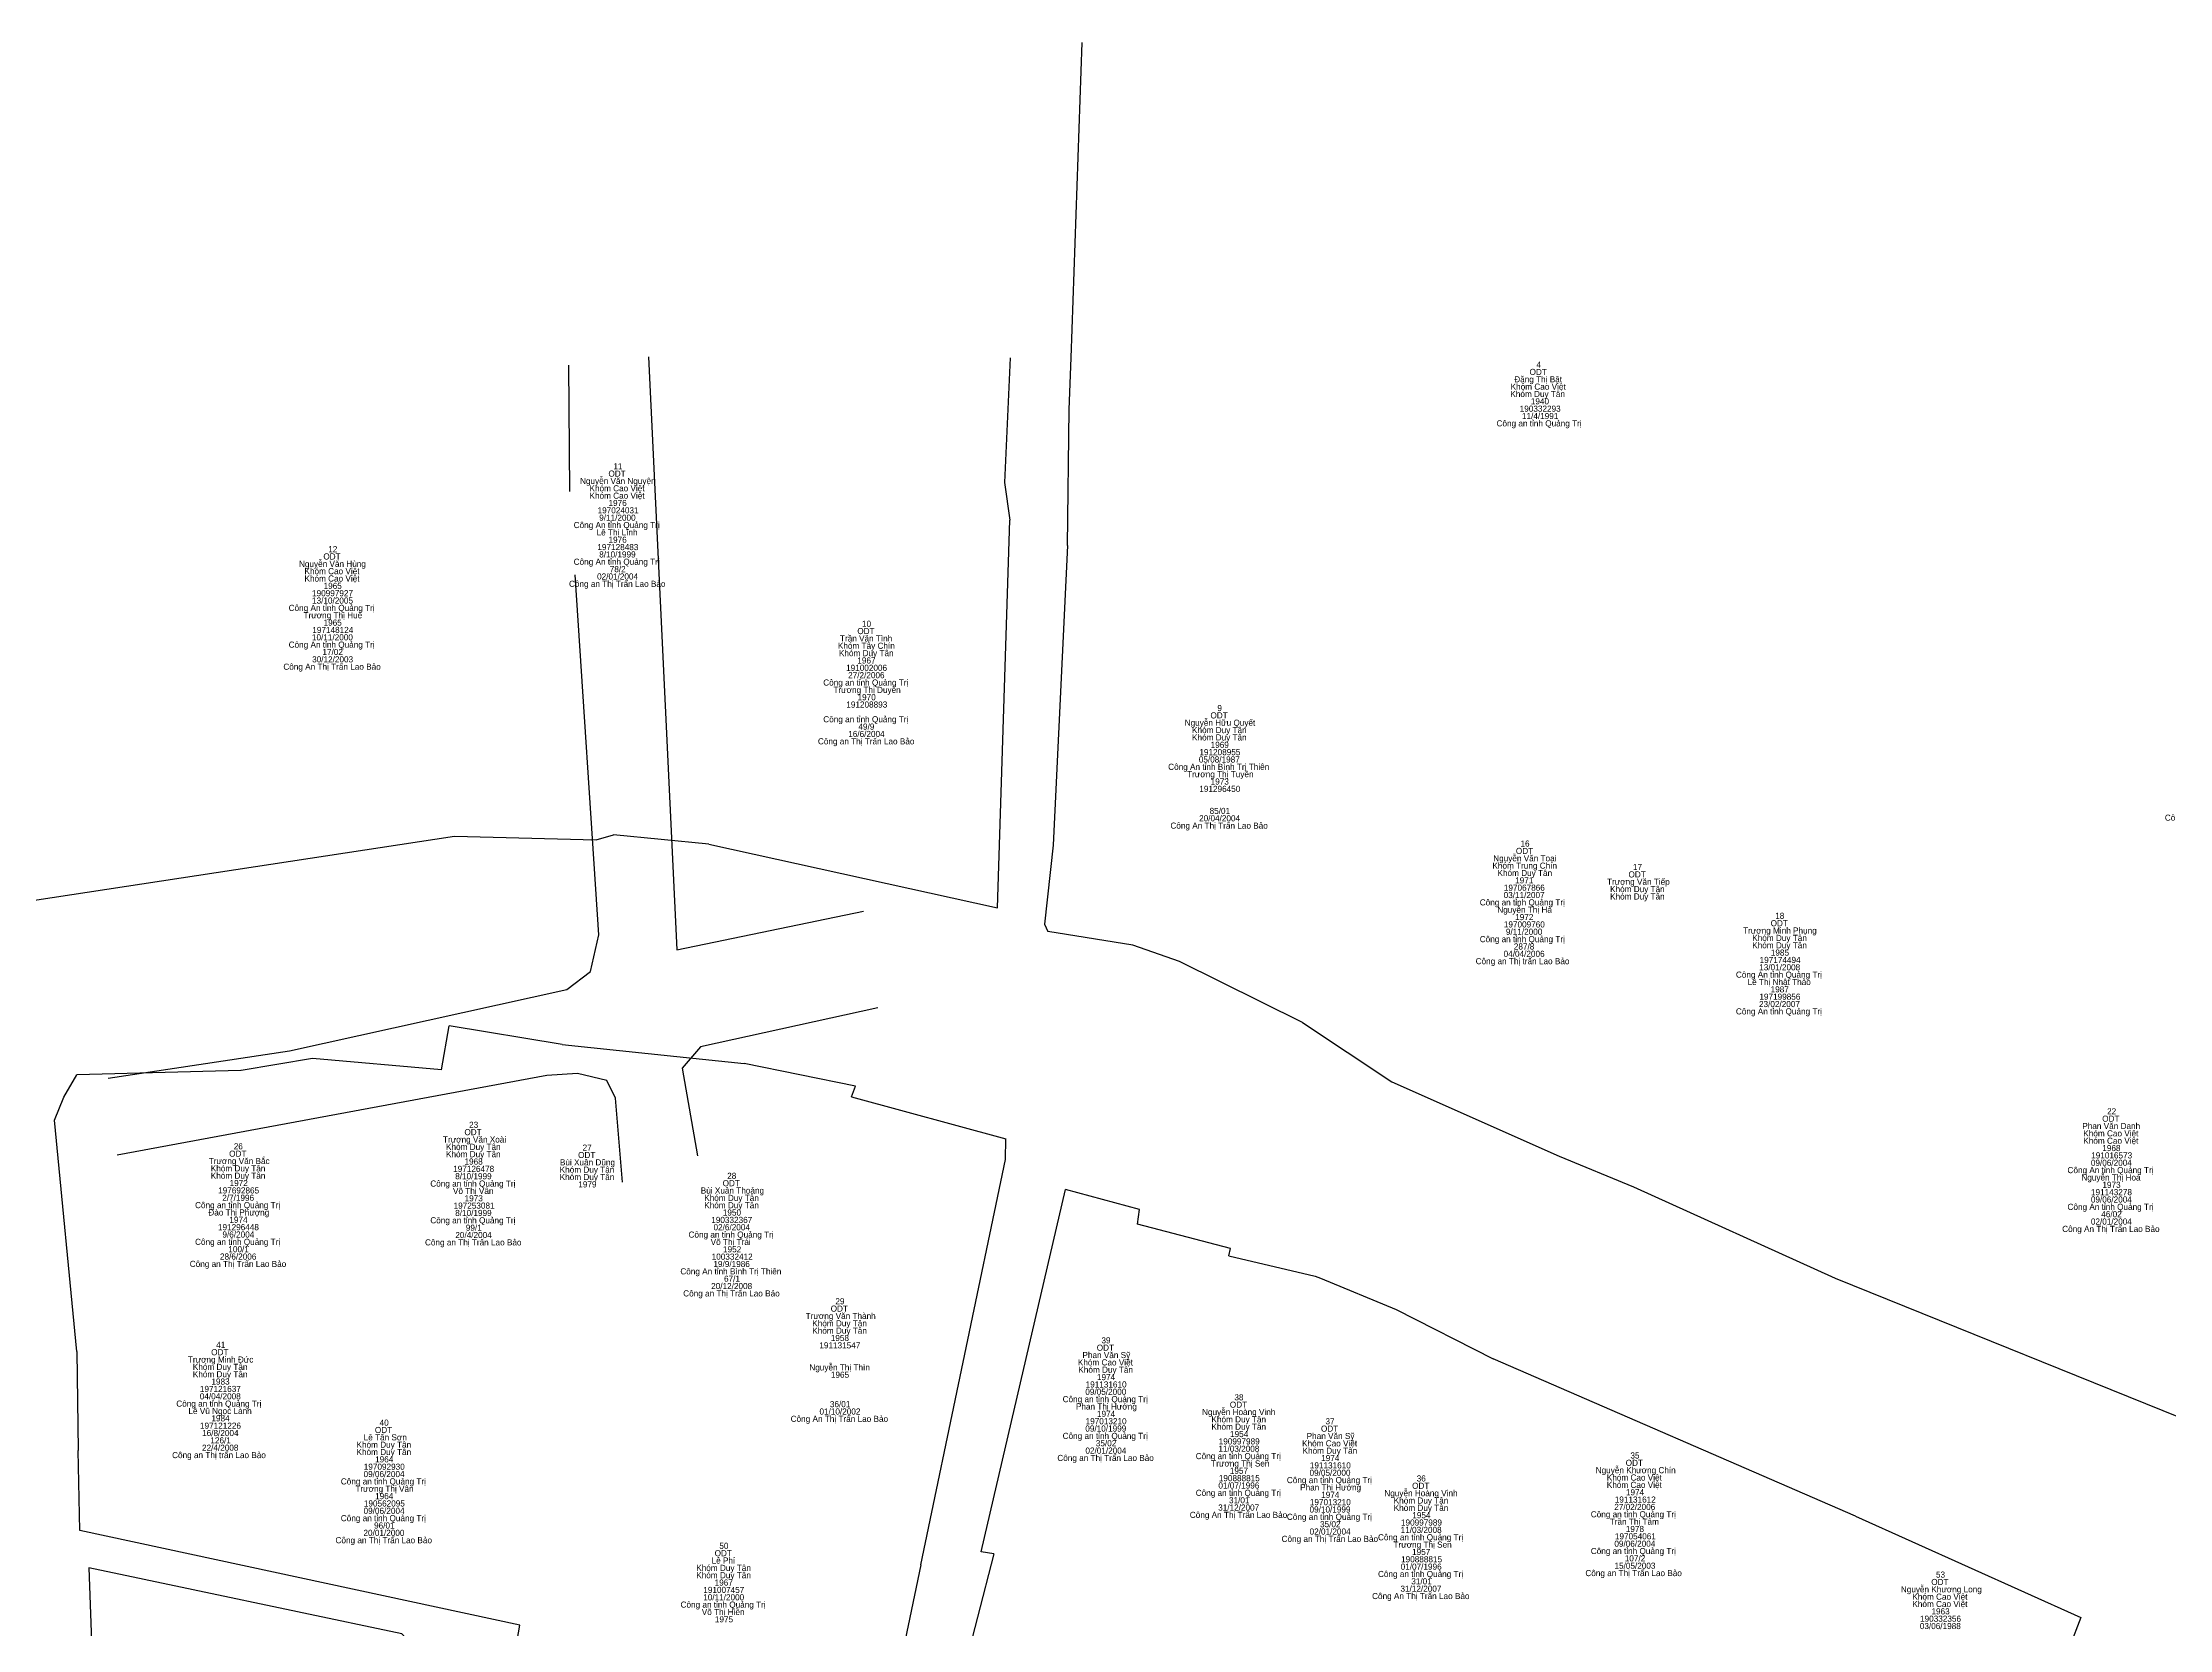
# Model space of a CAD drawing. Extents: x 535932 to 536577, y 1836990 to 1837547.
# Drawn here: x 536156.8 to 536365.2, y 1837375.4 to 1837530.9 of the extents above; entities that cross this region are included whole.
import ezdxf

# ---------------------------------------------------------------- set-up
doc = ezdxf.new("R2010")
doc.units = 0
doc.layers.add('Level 1', color=7, linetype='Continuous')
doc.layers.add('Level 23', color=7, linetype='Continuous')

msp = doc.modelspace()

# ---------------------------------------------------------------- linework, layer by layer
at = {"layer": 'Level 23'}
for p, q in [((536257.6, 1837500), (536258.68, 1837530.9)), ((536251.63, 1837500), (536251.07, 1837487.79)), ((536208.48, 1837486.93), (536208.39, 1837499.3)), ((536251.07, 1837487.79), (536251.61, 1837484.09)), ((536250.4, 1837446.12), (536251.61, 1837484.09)), ((536211.34, 1837443.47), (536209.02, 1837478.75)), ((536143.05, 1837444.88), (536197.2, 1837453.16)), ((536222.11, 1837452.35), (536212.77, 1837453.28)), ((536222.11, 1837452.35), (536250.4, 1837446.12)), ((536210.53, 1837439.88), (536211.34, 1837443.47)), ((536208.19, 1837438.13), (536210.53, 1837439.88)), ((536181.01, 1837432.13), (536208.19, 1837438.13)), ((536280.27, 1837434.88), (536289.03, 1837429.08)), ((536195.9, 1837430.25), (536196.67, 1837434.57)), ((536207.73, 1837432.75), (536196.67, 1837434.57)), ((536163.25, 1837429.43), (536181.01, 1837432.13)), ((536183.27, 1837431.37), (536176.28, 1837430.18)), ((536195.9, 1837430.25), (536183.27, 1837431.37)), ((536207.73, 1837432.75), (536218.97, 1837431.57)), ((536218.97, 1837431.57), (536225.56, 1837430.88)), ((536176.27, 1837430.18), (536160.19, 1837429.77)), ((536176.28, 1837430.18), (536176.27, 1837430.18)), ((536289.03, 1837429.08), (536305.42, 1837421.79)), ((536236.1, 1837427.6), (536251.22, 1837423.49)), ((536305.42, 1837421.79), (536312.72, 1837418.78)), ((536312.72, 1837418.78), (536332.49, 1837409.83)), ((536282.06, 1837409.83), (536289.45, 1837406.76)), ((536332.49, 1837409.83), (536376.73, 1837391.96)), ((536289.45, 1837406.76), (536298.95, 1837401.93)), ((536160.18, 1837402.67), (536160.31, 1837392.95)), ((536334.46, 1837386.51), (536298.95, 1837401.93)), ((536334.46, 1837386.51), (536356.56, 1837376.6)), ((536356.56, 1837376.6), (536351.78, 1837364.2))]:
    msp.add_line(p, q, dxfattribs=at)
for points in [[(536216.19, 1837500.1), (536218.99, 1837442), (536237.25, 1837445.81)], [(536257.27, 1837481.63), (536257.42, 1837494.96), (536257.6, 1837500)], [(536257.27, 1837481.63), (536255.84, 1837452.28), (536254.99, 1837444.51), (536255.33, 1837443.79)], [(536197.2, 1837453.16), (536211.06, 1837452.79), (536212.77, 1837453.28)], [(536280.27, 1837434.88), (536268.23, 1837440.88), (536263.65, 1837442.47), (536255.33, 1837443.79)], [(536238.67, 1837436.32), (536221.29, 1837432.5), (536219.49, 1837430.43), (536221, 1837421.84)], [(536236.1, 1837427.6), (536236.47, 1837428.64), (536225.56, 1837430.88)], [(536160.18, 1837402.67), (536157.98, 1837425.31), (536158.91, 1837427.56), (536160.19, 1837429.77)], [(536213.66, 1837419.24), (536212.97, 1837427.47), (536212.13, 1837429.21), (536209.23, 1837429.88), (536206.25, 1837429.7), (536164.15, 1837421.89)], [(536242.87, 1837381.75), (536251.17, 1837421.47), (536251.22, 1837423.49)], [(536250.05, 1837382.83), (536248.81, 1837383.03), (536257.05, 1837418.53)], [(536273.06, 1837412.04), (536273.22, 1837412.76), (536264.12, 1837415.14), (536264.31, 1837416.58), (536257.05, 1837418.53)], [(536273.06, 1837412.04), (536281.52, 1837410.05), (536282.06, 1837409.83)], [(536203.58, 1837375.84), (536160.48, 1837385.12), (536160.31, 1837392.95)], [(536250.05, 1837382.83), (536245.24, 1837364.22), (536242.31, 1837350.8)], [(536192.87, 1837374.09), (536192.02, 1837375), (536161.35, 1837381.47), (536162.47, 1837350.86)], [(536242.87, 1837381.75), (536239.62, 1837366.11), (536203.32, 1837374.34), (536203.58, 1837375.84)]]:
    msp.add_lwpolyline(points, dxfattribs=at)

# ---------------------------------------------------------------- texts
at = {"layer": 'Level 1'}
for s, p in [('4', (536303.21, 1837499.05)), ('Khóm Cao Việt', (536300.68, 1837496.89)), ('Đặng Thị Bật', (536301.03, 1837497.61)), ('ODT', (536302.53, 1837498.33)), ('Khóm Duy Tân ', (536300.65, 1837496.17)), (' 190332293', (536301.34, 1837494.73)), (' 1940', (536302.43, 1837495.45)), (' Công an tỉnh Quảng Trị', (536299.07, 1837493.29)), (' 11/4/1991', (536301.56, 1837494.01)), ('11', (536212.76, 1837489.09)), ('Nguyễn Văn Nguyện', (536209.49, 1837487.65)), ('Khóm Cao Việt', (536210.42, 1837486.93)), ('ODT', (536212.27, 1837488.37)), ('Khóm Cao Việt', (536210.42, 1837486.21)), ('197024031', (536211.21, 1837484.77)), ('1976', (536212.28, 1837485.49)), ('Công An tỉnh Quảng Trị', (536208.87, 1837483.33)), ('Lê Thị Lĩnh', (536211.11, 1837482.61)), ('9/11/2000', (536211.37, 1837484.05)), ('ODT', (536184.34, 1837480.25)), ('12', (536184.82, 1837480.97)), ('197128483', (536211.19, 1837481.17)), ('8/10/1999', (536211.37, 1837480.45)), ('1976', (536212.28, 1837481.89)), ('Nguyễn Văn Hùng', (536181.95, 1837479.53)), ('Khóm Cao Việt', (536182.49, 1837478.81)), ('Khóm Cao Việt', (536182.49, 1837478.09)), ('Công An tỉnh Quảng Trị', (536208.87, 1837479.73)), ('02/01/2004', (536211.16, 1837478.29)), ('78/2', (536212.4, 1837479.01)), ('190997927', (536183.23, 1837476.65)), ('13/10/2005', (536183.23, 1837475.93)), ('1965', (536184.36, 1837477.37)), ('Công an Thị Trấn Lao Bảo', (536208.41, 1837477.57)), ('Công An tỉnh Quảng Trị', (536180.94, 1837475.21)), ('Trương Thị Huê', (536182.4, 1837474.49)), ('10/11/2000', (536183.22, 1837472.33)), ('197148124', (536183.26, 1837473.05)), ('1965', (536184.36, 1837473.77)), ('Trần Văn Tình', (536234.96, 1837472.22)), ('ODT', (536236.66, 1837472.94)), ('10', (536237.12, 1837473.66)), ('Công An tỉnh Quảng Trị', (536180.94, 1837471.61)), ('30/12/2003', (536183.24, 1837470.17)), ('17/02', (536184.25, 1837470.89)), ('Khóm Tây Chín', (536234.76, 1837471.5)), ('Khóm Duy Tân', (536234.86, 1837470.78)), ('1967', (536236.66, 1837470.06)), ('Công An Thị Trấn Lao Bảo', (536180.42, 1837469.45)), ('Công an tỉnh Quảng Trị', (536233.32, 1837467.9)), ('191002006', (536235.56, 1837469.34)), ('27/2/2006', (536235.76, 1837468.62)), ('Trương Thị Duyên', (536234.32, 1837467.18)), ('191208893', (536235.58, 1837465.74)), ('1970', (536236.68, 1837466.46)), ('Công an tỉnh Quảng Trị', (536233.32, 1837464.3)), ('49/9', (536236.77, 1837463.58)), ('Nguyễn Hữu Quyết', (536268.74, 1837463.96)), ('ODT', (536271.26, 1837464.68)), ('9', (536271.94, 1837465.4)), ('Công an Thị Trấn Lao Bảo', (536232.8, 1837462.14)), ('16/6/2004', (536235.77, 1837462.86)), ('Khóm Duy Tân', (536269.46, 1837463.24)), ('Khóm Duy Tân', (536269.46, 1837462.52)), ('1969', (536271.28, 1837461.8)), ('Công An tỉnh Bình Trị Thiên', (536267.12, 1837459.64)), ('05/08/1987', (536270.12, 1837460.36)), ('191208955', (536270.18, 1837461.08)), ('Trương Thị Tuyền', (536268.98, 1837458.92)), ('191296450', (536270.17, 1837457.48)), ('1973', (536271.28, 1837458.2)), ('85/01', (536271.18, 1837455.32)), ('Công An Thị Trấn Lao Bảo', (536267.34, 1837453.88)), ('20/04/2004', (536270.15, 1837454.6)), ('Công An Thị Trấn Lao Bảo', (536364.78, 1837454.66)), ('ODT', (536301.19, 1837451.4)), ('16', (536301.64, 1837452.12)), ('Khóm Trung Chín', (536298.89, 1837449.96)), ('Nguyễn Văn Toại', (536298.97, 1837450.68)), ('Khóm Duy Tân', (536299.39, 1837449.24)), ('ODT', (536312.22, 1837449.1)), ('17', (536312.66, 1837449.82)), ('03/11/2007 ', (536299.99, 1837447.08)), ('197067866 ', (536300.01, 1837447.8)), ('1971 ', (536301.12, 1837448.52)), ('Trương Văn Tiếp', (536310.12, 1837448.38)), ('Khóm Duy Tân', (536310.42, 1837447.66)), ('Khóm Duy Tân', (536310.42, 1837446.94)), ('Công an tỉnh Quảng Trị  ', (536297.65, 1837446.36)), ('Nguyễn Thị Hà', (536299.37, 1837445.64)), ('1972 ', (536301.12, 1837444.92)), ('18', (536326.6, 1837445.04)), ('Công an tỉnh Quảng Trị  ', (536297.65, 1837442.76)), ('197009760 ', (536300.01, 1837444.2)), ('9/11/2000 ', (536300.21, 1837443.48)), ('Trương Minh Phụng', (536323.45, 1837443.6)), ('Khóm Duy Tân', (536324.35, 1837442.88)), ('ODT', (536326.15, 1837444.32)), ('Công an Thị trấn Lao Bảo  ', (536297.25, 1837440.6)), ('04/04/2006 ', (536299.99, 1837441.32)), ('287/8 ', (536300.99, 1837442.04)), ('Khóm Duy Tân', (536324.35, 1837442.16)), ('197174494', (536325.07, 1837440.72)), ('1985', (536326.17, 1837441.44)), ('Công An tỉnh Quảng Trị', (536322.75, 1837439.28)), ('Lê Thị Nhật Thảo', (536323.89, 1837438.56)), ('13/01/2008', (536325.03, 1837440)), ('23/02/2007', (536325.01, 1837436.4)), ('197199856', (536325.05, 1837437.12)), ('1987', (536326.15, 1837437.84)), ('Công An tỉnh Quảng Trị', (536322.75, 1837435.68)), ('ODT', (536198.16, 1837423.85)), ('23', (536198.62, 1837424.57)), ('Phan Văn Danh', (536356.69, 1837424.45)), ('ODT', (536358.64, 1837425.17)), ('22', (536359.12, 1837425.89)), ('26', (536175.56, 1837422.46)), ('Trương Văn Xoài', (536196.06, 1837423.13)), ('Khóm Duy Tân', (536196.36, 1837422.41)), ('27', (536209.74, 1837422.33)), ('Khóm Cao Việt', (536356.79, 1837423.73)), ('Khóm Cao Việt', (536356.79, 1837423.01)), ('1968', (536358.65, 1837422.29)), ('Trương Văn Bắc', (536173.11, 1837421.02)), ('Khóm Duy Tân', (536173.31, 1837420.3)), ('ODT', (536175.11, 1837421.74)), ('Khóm Duy Tân', (536196.36, 1837421.69)), ('197126478', (536197.06, 1837420.25)), ('1968', (536198.17, 1837420.97)), ('Khóm Duy Tân', (536207.5, 1837420.17)), ('Bùi Xuân Dũng', (536207.52, 1837420.89)), ('ODT', (536209.3, 1837421.61)), ('Công An tỉnh Quảng Trị', (536355.24, 1837420.13)), ('09/06/2004', (536357.53, 1837420.85)), ('191016573', (536357.56, 1837421.57)), ('Khóm Duy Tân', (536173.31, 1837419.58)), ('197692865', (536174.03, 1837418.14)), ('1972', (536175.15, 1837418.86)), ('Công an tỉnh Quảng Trị', (536194.82, 1837418.81)), ('Võ Thị Vân', (536197.04, 1837418.09)), ('8/10/1999', (536197.26, 1837419.53)), ('Khóm Duy Tân', (536207.5, 1837419.45)), ('1979', (536209.32, 1837418.73)), ('Bùi Xuân Thoảng', (536221.32, 1837418.13)), ('ODT', (536223.46, 1837418.85)), ('28', (536223.91, 1837419.57)), ('Nguyễn Thị Hoa', (536356.6, 1837419.41)), ('191143278', (536357.54, 1837417.97)), ('1973', (536358.66, 1837418.69)), ('Công an tỉnh Quảng Trị', (536171.77, 1837416.7)), ('Đào Thị Phượng', (536173.07, 1837415.98)), ('2/7/1996', (536174.43, 1837417.42)), ('197253081', (536197.1, 1837416.65)), ('8/10/1999', (536197.26, 1837415.93)), ('1973', (536198.18, 1837417.37)), ('Khóm Duy Tân', (536221.66, 1837417.41)), ('Khóm Duy Tân', (536221.66, 1837416.69)), ('1950', (536223.48, 1837415.97)), ('Công An tỉnh Quảng Trị', (536355.24, 1837416.53)), ('09/06/2004', (536357.53, 1837417.25)), ('46/02', (536358.55, 1837415.81)), ('191296448', (536174.01, 1837414.54)), ('9/6/2004', (536174.45, 1837413.82)), ('1974', (536175.13, 1837415.26)), ('Công an tỉnh Quảng Trị', (536194.82, 1837415.21)), ('20/4/2004', (536197.27, 1837413.77)), ('99/1', (536198.3, 1837414.49)), ('Công an tỉnh Quảng Trị', (536220.12, 1837413.81)), ('190332367', (536222.35, 1837415.25)), ('02/6/2004', (536222.57, 1837414.53)), ('Công An Thị Trấn Lao Bảo', (536354.72, 1837414.37)), ('02/01/2004', (536357.53, 1837415.09)), ('Công an tỉnh Quảng Trị', (536171.77, 1837413.1)), ('28/6/2006', (536174.21, 1837411.66)), ('100/1', (536175.03, 1837412.38)), ('Công an Thị Trấn Lao Bảo', (536194.3, 1837413.05)), ('Võ Thị Trái', (536222.29, 1837413.09)), ('100332412', (536222.39, 1837411.65)), ('1952', (536223.5, 1837412.37)), ('Công an Thị Trấn Lao Bảo', (536171.25, 1837410.94)), ('Công An tỉnh Bình Trị Thiên', (536219.32, 1837410.21)), ('19/9/1986', (536222.56, 1837410.93)), ('67/1', (536223.6, 1837409.49)), ('Công an Thị Trấn Lao Bảo', (536219.6, 1837408.05)), ('20/12/2008', (536222.34, 1837408.77)), ('29', (536234.51, 1837407.28)), ('Trương Văn Thành', (536231.6, 1837405.84)), ('Khóm Duy Tân', (536232.25, 1837405.12)), ('ODT', (536234.05, 1837406.56)), ('Khóm Duy Tân', (536232.25, 1837404.4)), ('1958', (536234.06, 1837403.68)), ('39', (536260.58, 1837403.45)), ('Trương Minh Đức', (536171.07, 1837401.57)), ('ODT', (536173.35, 1837402.29)), ('41', (536173.84, 1837403.01)), ('Nguyễn Thị Thìn', (536231.96, 1837400.8)), ('191131547', (536232.94, 1837402.96)), ('Khóm Cao Việt', (536258.27, 1837401.29)), ('Phan Văn Sỹ', (536258.72, 1837402.01)), ('ODT', (536260.12, 1837402.73)), ('Khóm Duy Tân', (536171.55, 1837400.85)), ('Khóm Duy Tân', (536171.55, 1837400.13)), ('1983', (536173.37, 1837399.41)), ('1965', (536234.07, 1837400.08)), ('Khóm Duy Tân', (536258.32, 1837400.57)), ('191131610', (536259.03, 1837399.13)), ('1974', (536260.14, 1837399.85)), ('Công an tỉnh Quảng Trị ', (536169.93, 1837397.25)), ('04/04/2008', (536172.23, 1837397.97)), ('197121637', (536172.24, 1837398.69)), ('36/01', (536233.97, 1837397.2)), ('Công an tỉnh Quảng Trị', (536256.78, 1837397.69)), ('Phan Thị Hướng', (536258.08, 1837396.97)), ('09/05/2000', (536259, 1837398.41)), ('ODT', (536273.16, 1837397.15)), ('38', (536273.61, 1837397.87)), ('Lê Vũ Ngọc Lành', (536171.12, 1837396.53)), ('197121226', (536172.25, 1837395.09)), ('1984', (536173.37, 1837395.81)), ('ODT', (536189.39, 1837394.67)), ('40', (536189.85, 1837395.39)), ('Công An Thị Trấn Lao Bảo', (536230.13, 1837395.76)), ('01/10/2002', (536232.95, 1837396.48)), ('09/10/1999', (536259, 1837394.81)), ('197013210', (536259.03, 1837395.53)), ('1974', (536260.14, 1837396.25)), ('Nguyễn Hoàng Vinh', (536270.44, 1837396.43)), ('Khóm Duy Tân', (536271.36, 1837395.71)), ('Khóm Duy Tân', (536271.36, 1837394.99)), ('ODT', (536282.09, 1837394.8)), ('37', (536282.53, 1837395.52)), ('22/4/2008', (536172.45, 1837392.93)), ('16/8/2004', (536172.46, 1837394.37)), ('126/1', (536173.27, 1837393.65)), ('Khóm Duy Tân', (536187.59, 1837393.23)), ('Lê Tấn Sơn', (536188.29, 1837393.95)), ('Công an tỉnh Quảng Trị', (536256.78, 1837394.09)), ('02/01/2004', (536259.01, 1837392.65)), ('35/02', (536260.03, 1837393.37)), ('11/03/2008', (536272.04, 1837392.83)), ('190997989', (536272.07, 1837393.55)), ('1954', (536273.18, 1837394.27)), ('Khóm Cao Việt', (536280.24, 1837393.36)), ('Khóm Duy Tân', (536280.29, 1837392.64)), ('Phan Văn Sỹ', (536280.69, 1837394.08)), ('Công an Thị trấn Lao Bảo ', (536169.52, 1837392.21)), ('Khóm Duy Tân', (536187.59, 1837392.51)), ('197092930', (536188.3, 1837391.07)), ('1964', (536189.41, 1837391.79)), ('Công an Thị Trấn Lao Bảo', (536256.26, 1837391.93)), ('Công an tỉnh Quảng Trị', (536269.82, 1837392.11)), ('Trương Thị Sen', (536271.34, 1837391.39)), ('1957', (536273.16, 1837390.67)), ('09/05/2000', (536280.97, 1837390.48)), ('191131610', (536281, 1837391.2)), ('1974', (536282.11, 1837391.92)), ('Nguyễn Khương Chín', (536309.01, 1837390.73)), ('ODT', (536311.95, 1837391.45)), ('35', (536312.41, 1837392.17)), ('Công an tỉnh Quảng Trị', (536186.05, 1837389.63)), ('Trương Thị Vân', (536187.48, 1837388.91)), ('09/06/2004', (536188.28, 1837390.35)), ('Công an tỉnh Quảng Trị', (536269.82, 1837388.51)), ('01/07/1996', (536272.04, 1837389.23)), ('190888815', (536272.08, 1837389.95)), ('Công an tỉnh Quảng Trị', (536278.75, 1837389.76)), ('Phan Thị Hướng', (536280.05, 1837389.04)), ('Nguyễn Hoàng Vinh', (536288.3, 1837388.48)), ('ODT', (536291.02, 1837389.2)), ('36', (536291.47, 1837389.92)), ('Khóm Cao Việt', (536310.1, 1837390.01)), ('Khóm Cao Việt', (536310.1, 1837389.29)), ('1974', (536311.97, 1837388.57)), ('09/06/2004', (536188.28, 1837386.75)), ('190562095', (536188.31, 1837387.47)), ('1964', (536189.41, 1837388.19)), ('Công An Thị Trấn Lao Bảo', (536269.24, 1837386.35)), ('31/12/2007', (536272.02, 1837387.07)), ('31/01', (536273.08, 1837387.79)), ('09/10/1999', (536280.97, 1837386.88)), ('197013210', (536281, 1837387.6)), ('1974', (536282.11, 1837388.32)), ('Khóm Duy Tân', (536289.22, 1837387.76)), ('Khóm Duy Tân', (536289.22, 1837387.04)), ('Công an tỉnh Quảng Trị ', (536308.53, 1837386.41)), ('27/02/2006', (536310.83, 1837387.13)), ('191131612', (536310.88, 1837387.85)), ('Công an tỉnh Quảng Trị', (536186.05, 1837386.03)), ('20/01/2000', (536188.27, 1837384.59)), ('96/01', (536189.31, 1837385.31)), ('Công an tỉnh Quảng Trị', (536278.75, 1837386.16)), ('02/01/2004', (536280.98, 1837384.72)), ('35/02', (536282, 1837385.44)), ('11/03/2008', (536289.9, 1837384.88)), ('190997989', (536289.93, 1837385.6)), ('1954', (536291.04, 1837386.32)), ('Trần Thị Tâm', (536310.39, 1837385.69)), ('197054061', (536310.89, 1837384.25)), ('1978', (536311.96, 1837384.97)), ('Công an Thị Trấn Lao Bảo', (536185.53, 1837383.87)), ('ODT', (536222.68, 1837382.6)), ('50', (536223.14, 1837383.32)), ('Công an Thị Trấn Lao Bảo', (536278.23, 1837384)), ('Công an tỉnh Quảng Trị', (536287.68, 1837384.16)), ('Trương Thị Sen', (536289.2, 1837383.44)), ('1957', (536291.02, 1837382.72)), ('Công an tỉnh Quảng Trị ', (536308.53, 1837382.81)), ('09/06/2004', (536310.84, 1837383.53)), ('Khóm Duy Tân', (536220.88, 1837381.16)), ('Khóm Duy Tân', (536220.88, 1837380.44)), ('Lê Phỉ', (536222.38, 1837381.88)), ('Công an tỉnh Quảng Trị', (536287.68, 1837380.56)), ('01/07/1996', (536289.9, 1837381.28)), ('190888815', (536289.94, 1837382)), ('Công an Thị Trấn Lao Bảo ', (536308, 1837380.65)), ('15/05/2003', (536310.85, 1837381.37)), ('107/2', (536311.86, 1837382.09)), ('53', (536342.35, 1837380.5)), ('10/11/2000', (536221.56, 1837378.28)), ('191007457', (536221.57, 1837379)), ('1967', (536222.68, 1837379.72)), ('Công An Thị Trấn Lao Bảo', (536287.1, 1837378.4)), ('31/12/2007', (536289.88, 1837379.12)), ('31/01', (536290.94, 1837379.84)), ('Nguyễn Khương Long', (536338.91, 1837379.06)), ('Khóm Cao Việt', (536340.04, 1837378.34)), ('ODT', (536341.89, 1837379.78)), ('Công an tỉnh Quảng Trị', (536219.34, 1837377.56)), ('Võ Thị Hiền', (536221.42, 1837376.84)), ('1975', (536222.7, 1837376.12)), ('Khóm Cao Việt', (536340.04, 1837377.62)), ('190332356', (536340.79, 1837376.18)), ('1963', (536341.91, 1837376.9)), ('03/06/1988', (536340.77, 1837375.46))]:
    msp.add_text(s, height=0.6, dxfattribs=at).set_placement(p)

doc.saveas('drawing.dxf')
